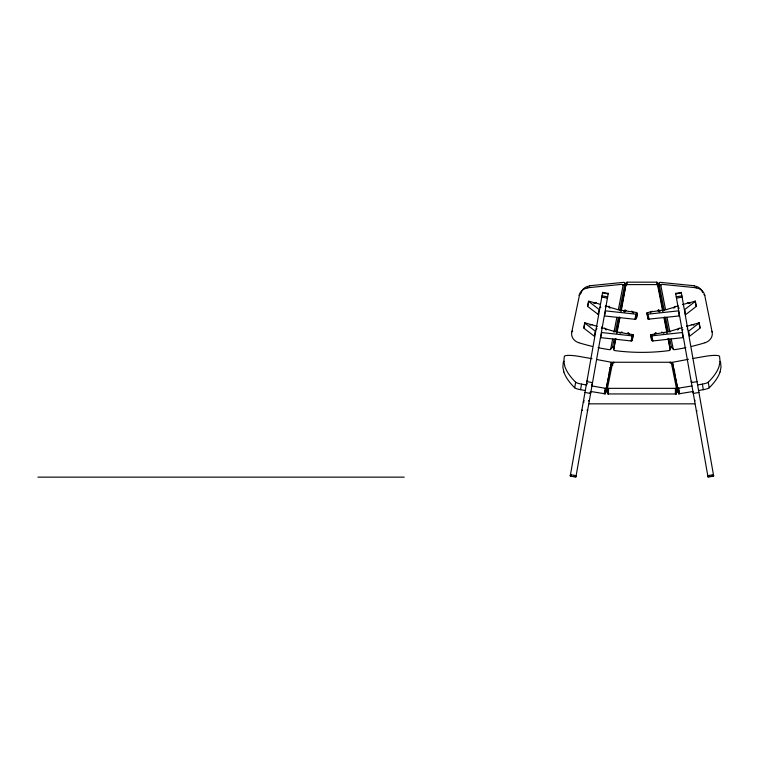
<?xml version="1.0" encoding="UTF-8"?>
<svg xmlns="http://www.w3.org/2000/svg" width="759" height="759" viewBox="0 0 759 759"><rect width="100%" height="100%" fill="white"/><g stroke="black" fill="none" stroke-linecap="round" stroke-linejoin="round"><path stroke-width="1.14" d="M679.495 315.905L648.177 319.197L646.81 312.936L652.503 311.228M683.318 337.603L652.636 340.99L651.516 339.88L652.398 339.273M633.281 334.757L632.086 335.867L601.707 332.546L600.758 337.66L631.488 340.99L632.37 339.918L633.291 334.728L614.885 331.607L601.716 327.67M637.114 313.069L635.909 314.179L605.53 310.858L604.581 315.972L634.922 319.292C636.962 319.567 638.822 312.566 636.08 312.433L618.708 309.919L608.889 307.025L608.699 306.257M597.342 326.389L584.98 322.831L583.889 327.935M596.213 302.462L595.227 303.012L588.804 301.133L587.694 306.247M585.303 390.515L580.55 389.68A6.3 1.11 10 0 1 574.686 387.792L575.664 382.232A511.889 90.587 10 0 1 564.838 366.436L563.842 361.189L564.298 356.616M580.55 389.68L581.536 384.12A6.3 1.11 10 0 1 575.664 382.232M598.158 314.568L599.06 309.454L588.5 301.295L587.599 306.418L598.538 314.662M602.618 292.329L570.218 476.111L575.863 477.136L608.272 293.325M604.278 393.864L605.17 388.285L606.232 388.304L611.46 362.29L605.255 393.845L590.957 391.511M605.255 393.845L606.242 388.285M624.723 311.996L625.084 309.947M631.184 340.99L632 335.858M635.008 319.302L635.833 314.169M632.048 340.744L632.949 335.62M635.871 319.055L636.773 313.932M598.026 347.65A201.59 177.568 42.6 0 0 609.695 349.7A1.053 0.93 42.6 0 0 610.701 349.036L612.627 339.131M613.974 332.195L616.868 317.328M618.414 309.406L623.035 285.621L624.875 283.619A1.053 0.93 42.6 0 0 623.718 282.339L589.61 285.754M610.701 349.036L612.541 347.043L614.078 339.112M615.625 331.18L618.319 317.309M619.667 310.374L624.875 283.619M668.584 339.026L670.14 349.463A1.053 0.949 0 0 1 669.258 350.573A186.856 169.352 0 0 1 641.953 352.356A186.856 169.352 0 0 1 614.638 350.573A1.053 0.949 0 0 1 613.756 349.463L615.321 339.026M616.877 331.019L619.6 317.006M620.767 310.991L626.222 282.965A1.053 0.949 0 0 1 627.209 282.177L656.687 282.177A1.053 0.949 0 0 1 657.673 282.965L663.129 310.991M613.756 349.463L615.9 338.448M616.877 333.448L619.989 317.423M621.156 311.418L626.222 282.965M578.737 342.66A9.317 8.207 42.6 0 1 573.045 338.561A8.548 7.524 42.6 0 1 571.726 335.089A9.497 8.358 42.6 0 1 571.783 331.968L579.487 295.071M671.212 362.271L612.712 362.252L607.437 388.276L607.437 393.93L676.392 393.997L676.459 388.276L671.231 362.28L671.231 363.362M563.32 362.185L562.884 367.176L563.861 371.995M596.138 329.074L596.991 328.789M636.194 318.22L635.7 317.689M632.37 339.918L631.867 339.377M720.044 371.995L721.012 367.176L720.576 362.185M631.412 311.199L632.418 311.902M592.532 324.52L591.176 324.643A1.053 0.93 42.6 0 0 590.047 325.326M661.687 332.053L662.635 332.537A1.053 0.949 0 0 1 663.85 333.372M692.939 391.511L678.65 393.864L672.436 362.309L688.441 359.301M694.874 400.154L694.874 400.98M604.6 328.059L605.198 328.761A1.053 0.93 42.6 0 1 606.024 330.013M579.715 294.824L580.293 294.198M593.955 303.543A1.053 0.93 42.6 0 1 595.113 302.803L595.454 302.433M571.783 331.968L572.703 330.971M605.635 305.886L609.135 306.921L609.477 306.266M627.636 332.831L628.594 333.599A1.053 0.949 0 0 1 629.448 334.738M586.489 383.864L587.068 383.817M687.692 302.462L688.603 303.021L695.31 301.124M685.671 314.615L696.297 306.418L695.396 301.295L684.846 309.454L685.405 314.672M678.574 310.792L679.267 315.972M682.36 332.499L651.82 335.867L650.615 334.728L669.011 331.607L682.18 327.67M676.411 388.342L607.494 388.342M590.122 393.086L590.825 392.28L590.047 392.147M658.376 310.052L657.892 310.735L665.188 309.919L675.017 307.025L675.197 306.257M678.916 307.841L678.28 308.382L678.992 308.258M682.739 329.529L682.113 330.07L682.815 329.947M677.882 330.013A1.053 0.93 -42.6 0 1 678.679 328.704L679.333 328.087M673.992 308.287A1.053 0.93 -42.6 0 1 674.76 306.921L678.271 305.886M682.654 304.606L688.783 302.803A1.053 0.93 -42.6 0 1 689.95 303.543M686.563 326.389L699.134 322.812M693.859 325.326A1.053 0.93 -42.6 0 0 692.692 324.586L691.373 324.52M648.575 317.585L647.702 318.22M654.448 334.738A1.053 0.949 0 0 1 655.302 333.562L656.26 332.831M675.643 293.41L681.297 292.414M675.728 293.913L681.383 292.917M676.25 296.845L681.905 295.849M676.478 298.126L682.123 297.13M682.702 304.501L683.404 304.378M686.525 326.199L687.227 326.076M687.407 329.131L687.265 328.789M693.033 358.485L704.532 356.455A15.009 2.656 -10 0 1 713.289 355.421A14.478 2.562 -10 0 1 719.513 356.313M691.164 381.407L691.866 381.284M691.373 382.631L697.028 381.635M672.436 362.318L677.664 388.285L691.961 385.952M697.616 384.955L702.369 384.12A6.3 1.11 -10 0 0 708.232 382.232A511.889 90.587 -10 0 0 719.067 366.436L720.054 361.189L719.598 356.616M698.593 390.515L703.346 389.68A6.3 1.11 -10 0 0 709.219 387.792A511.889 90.587 -10 0 0 720.044 371.995M693.28 393.456L698.935 392.46M696.401 411.141L697.113 411.017M707.786 475.675L713.432 474.679M707.824 475.912L708.536 475.789M707.919 476.453L708.982 476.263M712.16 475.703L713.574 475.457M707.957 476.671L710.082 476.301M712.198 475.931L713.612 475.675M673.793 371.787L674.732 371.625M673.793 372.783L674.732 372.622M678.84 390.819L677.948 390.97A2.106 2.068 0 0 1 677.588 391.008L675.833 391.008M678.84 391.815L677.948 391.967A2.106 2.068 0 0 1 677.588 392.005L675.833 392.005M693.337 392.232L693.081 392.28A1.053 1.034 0 0 0 693.337 392.801M655.311 333.599L655.302 332.784M587.77 287.756L621.877 284.34A1.053 0.93 42.6 0 1 623.035 285.621M650.624 312.983A1.053 0.949 0 0 1 651.478 311.807L658.812 310.754A1.053 0.949 0 0 1 660.026 311.626M646.801 313.106L647.987 314.179L678.366 310.858M626.222 285.384A1.053 0.949 0 0 1 627.209 284.597L656.687 284.597A1.053 0.949 0 0 1 657.673 285.384L662.74 311.418M676.345 388.077L678.432 388.077M605.473 389.073L607.551 389.073M676.345 389.073L678.432 389.073M589.145 403.835L694.76 403.835M37.95 477.136L404.205 477.136M600.739 307.091L599.971 307.348L600.673 307.509M700.035 327.935L698.878 322.841M625.16 310.858L626.109 310.459M620.056 333.372A1.053 0.949 0 0 1 621.27 332.499L622.266 332.119M696.212 306.247L695.054 301.152M621.26 332.537L621.27 332.053M694.286 285.754L660.178 282.339A1.053 0.93 -42.6 0 0 659.021 283.619L664.229 310.374M696.126 287.756L662.019 284.34A1.053 0.93 -42.6 0 0 660.861 285.621L665.491 309.406M609.173 371.625L610.103 371.787M609.173 372.622L610.103 372.783M605.056 390.819L605.957 390.97A2.106 2.068 0 0 0 606.318 391.008M605.056 391.815L605.957 391.967A2.106 2.068 0 0 0 606.318 392.005M588.5 400.894L589.278 401.027L589.174 400.363M602.608 292.414L608.253 293.41M602.513 292.917L608.168 293.913M602.001 295.849L607.646 296.845M601.773 297.13L607.428 298.126M605.198 306.627L605.9 306.75M601.612 326.939L602.323 327.072M601.375 328.315L602.077 328.448M592.011 358.684L579.364 356.455A15.009 2.656 10 0 0 570.607 355.421A14.478 2.562 10 0 0 564.383 356.313M596.612 359.5L611.45 362.271M587.087 380.411L587.798 380.534M586.878 381.635L592.523 382.631M591.517 384.196L592.229 384.32M586.498 383.788L587.2 383.912M591.792 384.718L591.593 384.614M581.536 384.12L586.29 384.955M591.935 385.952L605.17 388.285M584.961 392.46L590.616 393.456M583.51 400.695L584.221 400.818M583.273 402.052L583.984 402.175M586.954 410.107L587.656 410.23M581.849 410.145L582.551 410.268M570.464 474.679L576.119 475.675M570.426 474.916L571.129 475.049M570.332 475.457L571.034 475.58M574.924 476.263L575.977 476.453M570.294 475.675L570.996 475.808M573.823 476.301L575.939 476.671M609.856 367.584L610.483 367.849M595.113 302.803L600.369 304.35M677.673 388.304L678.641 393.845M703.954 294.568L704.76 295.45L712.113 331.968A9.497 8.358 -42.6 0 1 712.17 335.089A8.548 7.524 -42.6 0 1 710.813 338.533A9.317 8.207 -42.6 0 1 705.168 342.66M711.544 331.341L712.113 331.968M659.021 283.619L660.861 285.621M669.817 339.112L671.364 347.043L673.205 349.036A1.053 0.93 -42.6 0 0 674.201 349.709A201.59 177.568 -42.6 0 0 685.87 347.65M647.133 313.932L648.034 319.055M650.956 335.62L651.858 340.744M650.615 334.757L651.526 339.918M676.136 392.308L676.459 393.93M667.028 317.328L669.922 332.195M671.269 339.131L673.205 349.036M665.577 317.309L668.281 331.18M664.296 317.006L667.028 331.019M663.907 317.423L667.028 333.448M667.996 338.448L670.14 349.463M708.232 382.232L709.219 387.792M702.369 384.12L703.346 389.68M681.278 292.329L713.688 476.111L708.043 477.136L675.633 293.325M682.189 332.546L683.1 337.66M678.726 388.285L679.713 393.845M658.812 309.947L659.173 311.996M648.072 314.169L648.973 319.292M651.896 335.858L652.797 340.981M675.406 388.466L675.406 394.12M670.188 362.128L670.188 363.182M658.812 310.08L658.812 310.754M657.673 282.965L657.673 285.384M656.687 282.177L656.687 284.597M632.427 311.361L632.427 311.807A1.053 0.949 0 0 1 633.281 312.983M628.594 332.784L628.594 333.562M627.209 282.177L627.209 284.597M625.093 310.08L625.093 310.754A1.053 0.949 0 0 0 623.879 311.626M613.718 362.128L613.718 363.182M612.665 362.299L612.665 365.477M608.49 388.466L608.49 394.12M614.458 348.106A1.053 0.949 0 0 1 613.756 347.034M670.14 347.034A1.053 0.949 0 0 1 669.637 348.03M574.696 387.792A511.889 90.587 10 0 1 563.852 371.995M563.406 361.872A14.478 2.562 10 0 1 564.288 361.303M719.94 361.426A14.478 2.562 -10 0 1 720.49 361.872M592.21 346.37A201.59 177.568 42.6 0 1 578.728 342.707M612.541 347.043A1.053 0.93 42.6 0 1 611.536 347.717M579.06 295.422A12.324 10.854 42.6 0 1 587.827 287.974M580.901 293.42A12.324 10.854 42.6 0 1 589.658 285.972M609.135 306.921A1.053 0.93 42.6 0 1 609.913 308.287M705.177 342.707A201.59 177.568 -42.6 0 1 691.686 346.37M672.36 347.717A1.053 0.93 -42.6 0 1 671.364 347.043M696.079 287.974A12.324 10.854 -42.6 0 1 704.836 295.422M694.238 285.972A12.324 10.854 -42.6 0 1 702.72 292.49M584.677 322.983L583.775 328.106L594.335 336.265L595.236 331.142L584.677 322.983M699.219 322.983L688.669 331.142L689.57 336.265L700.121 328.106L699.219 322.983"/></g></svg>
